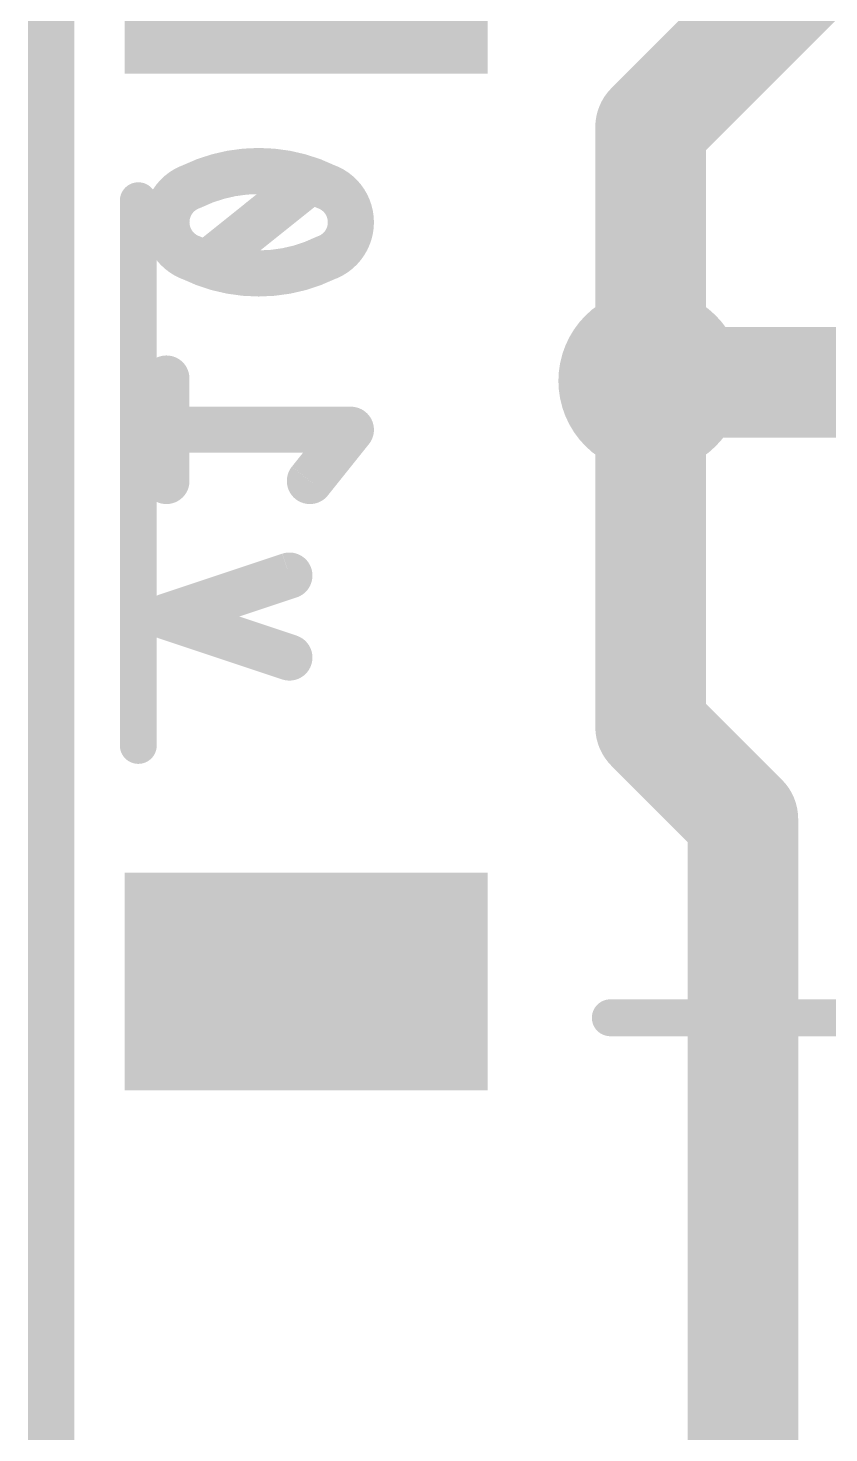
# Model space of a CAD drawing. Extents: x -33 to 53.6, y -18.3 to 32.5.
# Drawn here: x -0.13 to 4.28, y 7.41 to 15.15 of the extents above; entities that cross this region are included whole.
import ezdxf

# ---------------------------------------------------------------- set-up
doc = ezdxf.new("R2010")
doc.units = 0
for name, color, linetype in [('1', 12, 'CONTINUOUS'), ('16', 132, 'CONTINUOUS'), ('18', 110, 'CONTINUOUS'), ('20', 31, 'CONTINUOUS'), ('21', 41, 'CONTINUOUS'), ('31', 253, 'CONTINUOUS')]:
    doc.layers.add(name, color=color, linetype=linetype)

# ---------------------------------------------------------------- blocks, each defined once
blk = doc.blocks.new('RECT')
blk.add_solid([(-0.5, -0.5), (0.5, -0.5), (-0.5, 0.5), (0.5, 0.5)])
blk = doc.blocks.new('ROUNDV')
at = {"const_width": 0.5}
blk.add_lwpolyline([(0, -0.25, 1), (0, 0.25, 1), (0, -0.25)], format="xyb", dxfattribs=at)

msp = doc.modelspace()

# ---------------------------------------------------------------- linework, layer by layer
at = {"layer": '1'}
for points, const_width in [([(0, 0), (0, 25.4)], 0.254), ([(3.302, 13.208), (3.302, 13.2)], 0.6096), ([(3.302, 11.303), (3.302, 13.208)], 0.6096), ([(3.302, 13.2), (5.08, 13.2)], 0.6096), ([(3.81, 10.795), (3.302, 11.303)], 0.6096), ([(3.81, 10.795), (3.81, 6.985)], 0.6096)]:
    msp.add_lwpolyline(points, dxfattribs=dict(at, const_width=const_width))
at = {"layer": '1', "const_width": 0.3048}
for points in [[(3.4544, 13.208, 1), (3.1496, 13.208)], [(3.4544, 13.208, 1), (3.1496, 13.208)], [(3.302, 13.3524, 1), (3.302, 13.0476)], [(3.1496, 13.2, 1), (3.4544, 13.2)], [(3.4098, 11.4108, 1), (3.1942, 11.1952)], [(3.1496, 11.303, 1), (3.4544, 11.303)], [(3.9624, 10.795, 1), (3.6576, 10.795)], [(3.7022, 10.6872, 1), (3.9178, 10.9028)]]:
    msp.add_lwpolyline(points, format="xyb", dxfattribs=at)
at = {"layer": '16'}
for points, const_width in [([(0, 0), (0, 25.4)], 0.254), ([(4.8895, 16.1925), (3.302, 14.605)], 0.6096), ([(3.302, 14.605), (3.302, 13.208)], 0.6096), ([(0.8608, 13.8557), (1.4252, 14.3073)], 0.254), ([(0.635, 12.6563), (0.635, 13.2207)], 0.254), ([(1.651, 12.9385), (0.635, 12.9385)], 0.254), ([(1.4252, 12.6563), (1.651, 12.9385)], 0.254), ([(0.635, 11.9098), (1.3123, 12.1356)], 0.254), ([(1.3123, 11.684), (0.635, 11.9098)], 0.254)]:
    msp.add_lwpolyline(points, dxfattribs=dict(at, const_width=const_width))
for points, const_width in [([(3.1942, 14.7128, 1), (3.4098, 14.4972)], 0.3048), ([(3.4544, 14.605, 1), (3.1496, 14.605)], 0.3048), ([(1.143, 14.3637, 0.1139), (0.7761, 14.279)], 0.254), ([(1.5099, 14.279, 0.1139), (1.143, 14.3637)], 0.254), ([(1.143, 14.4272, 1), (1.143, 14.3002)], 0.127), ([(1.143, 14.3002, 1), (1.143, 14.4272)], 0.127), ([(0.7761, 14.279, 0.3205), (0.635, 14.0815)], 0.254), ([(0.7483, 14.3361, 1), (0.8039, 14.2219)], 0.127), ([(0.7967, 14.219, 1), (0.7555, 14.3391)], 0.127), ([(1.4649, 14.2577, 1), (1.3856, 14.3568)], 0.127), ([(1.651, 14.0815, 0.3205), (1.5099, 14.279)], 0.254), ([(1.5305, 14.3391, 1), (1.4893, 14.219)], 0.127), ([(1.4821, 14.2219, 1), (1.5377, 14.3361)], 0.127), ([(0.635, 14.0815, 0.3205), (0.7761, 13.8839)], 0.254), ([(0.6985, 14.0815, 1), (0.5715, 14.0815)], 0.127), ([(1.5099, 13.8839, 0.3205), (1.651, 14.0815)], 0.254), ([(1.7145, 14.0815, 1), (1.5875, 14.0815)], 0.127), ([(0.5715, 14.0815, 1), (0.6985, 14.0815)], 0.127), ([(1.5875, 14.0815, 1), (1.7145, 14.0815)], 0.127), ([(0.7761, 13.8839, 0.1139), (1.143, 13.7993)], 0.254), ([(0.8039, 13.941, 1), (0.7483, 13.8268)], 0.127), ([(0.7555, 13.8239, 1), (0.7967, 13.944)], 0.127), ([(1.143, 13.7993, 0.1139), (1.5099, 13.8839)], 0.254), ([(1.4893, 13.944, 1), (1.5305, 13.8239)], 0.127), ([(1.5377, 13.8268, 1), (1.4821, 13.941)], 0.127), ([(0.8211, 13.9053, 1), (0.9004, 13.8061)], 0.127), ([(1.143, 13.8628, 1), (1.143, 13.7358)], 0.127), ([(1.143, 13.7358, 1), (1.143, 13.8628)], 0.127), ([(0.6985, 13.2207, 1), (0.5715, 13.2207)], 0.127), ([(3.1496, 13.208, 1), (3.4544, 13.208)], 0.3048), ([(0.635, 13.002, 1), (0.635, 12.875)], 0.127), ([(1.7006, 12.8988, 1), (1.6014, 12.9781)], 0.127), ([(1.651, 12.875, 1), (1.651, 13.002)], 0.127), ([(0.5715, 12.6563, 1), (0.6985, 12.6563)], 0.127), ([(1.3756, 12.6959, 1), (1.4748, 12.6166)], 0.127), ([(1.3324, 12.0753, 1), (1.2923, 12.1958)], 0.127), ([(0.6551, 11.97, 1), (0.6149, 11.8495)], 0.127), ([(0.6149, 11.97, 1), (0.6551, 11.8495)], 0.127), ([(1.2923, 11.6238, 1), (1.3324, 11.7442)], 0.127)]:
    msp.add_lwpolyline(points, format="xyb", dxfattribs=dict(at, const_width=const_width))
at = {"layer": '20', "const_width": 0.2032}
msp.add_lwpolyline([(0, 25.4), (0, 0)], dxfattribs=at)
at = {"layer": '21', "const_width": 0.2032}
for points in [[(0.48, 14.2), (0.48, 11.2)], [(4.73, 9.7), (3.08, 9.7)]]:
    msp.add_lwpolyline(points, dxfattribs=at)
at = {"layer": '21', "const_width": 0.1016}
for points in [[(0.5308, 14.2, 1), (0.4292, 14.2)], [(0.4292, 11.2, 1), (0.5308, 11.2)], [(3.08, 9.7508, 1), (3.08, 9.6492)]]:
    msp.add_lwpolyline(points, format="xyb", dxfattribs=at)

# ---------------------------------------------------------------- block references
at = {"layer": '1', "xscale": 1.2, "yscale": 2, "rotation": 270}
for p in [(1.405, 15.5), (1.405, 9.9)]:
    msp.add_blockref('RECT', p, dxfattribs=at)
at = {"layer": '18', "xscale": 1.016, "yscale": 1.016}
msp.add_blockref('ROUNDV', (3.302, 13.208), dxfattribs=at)
msp.add_blockref('ROUNDV', (3.302, 13.208), dxfattribs=at)
at = {"layer": '31', "xscale": 1.2, "yscale": 2, "rotation": 270}
for p in [(1.405, 15.5), (1.405, 9.9)]:
    msp.add_blockref('RECT', p, dxfattribs=at)

doc.saveas('drawing.dxf')
